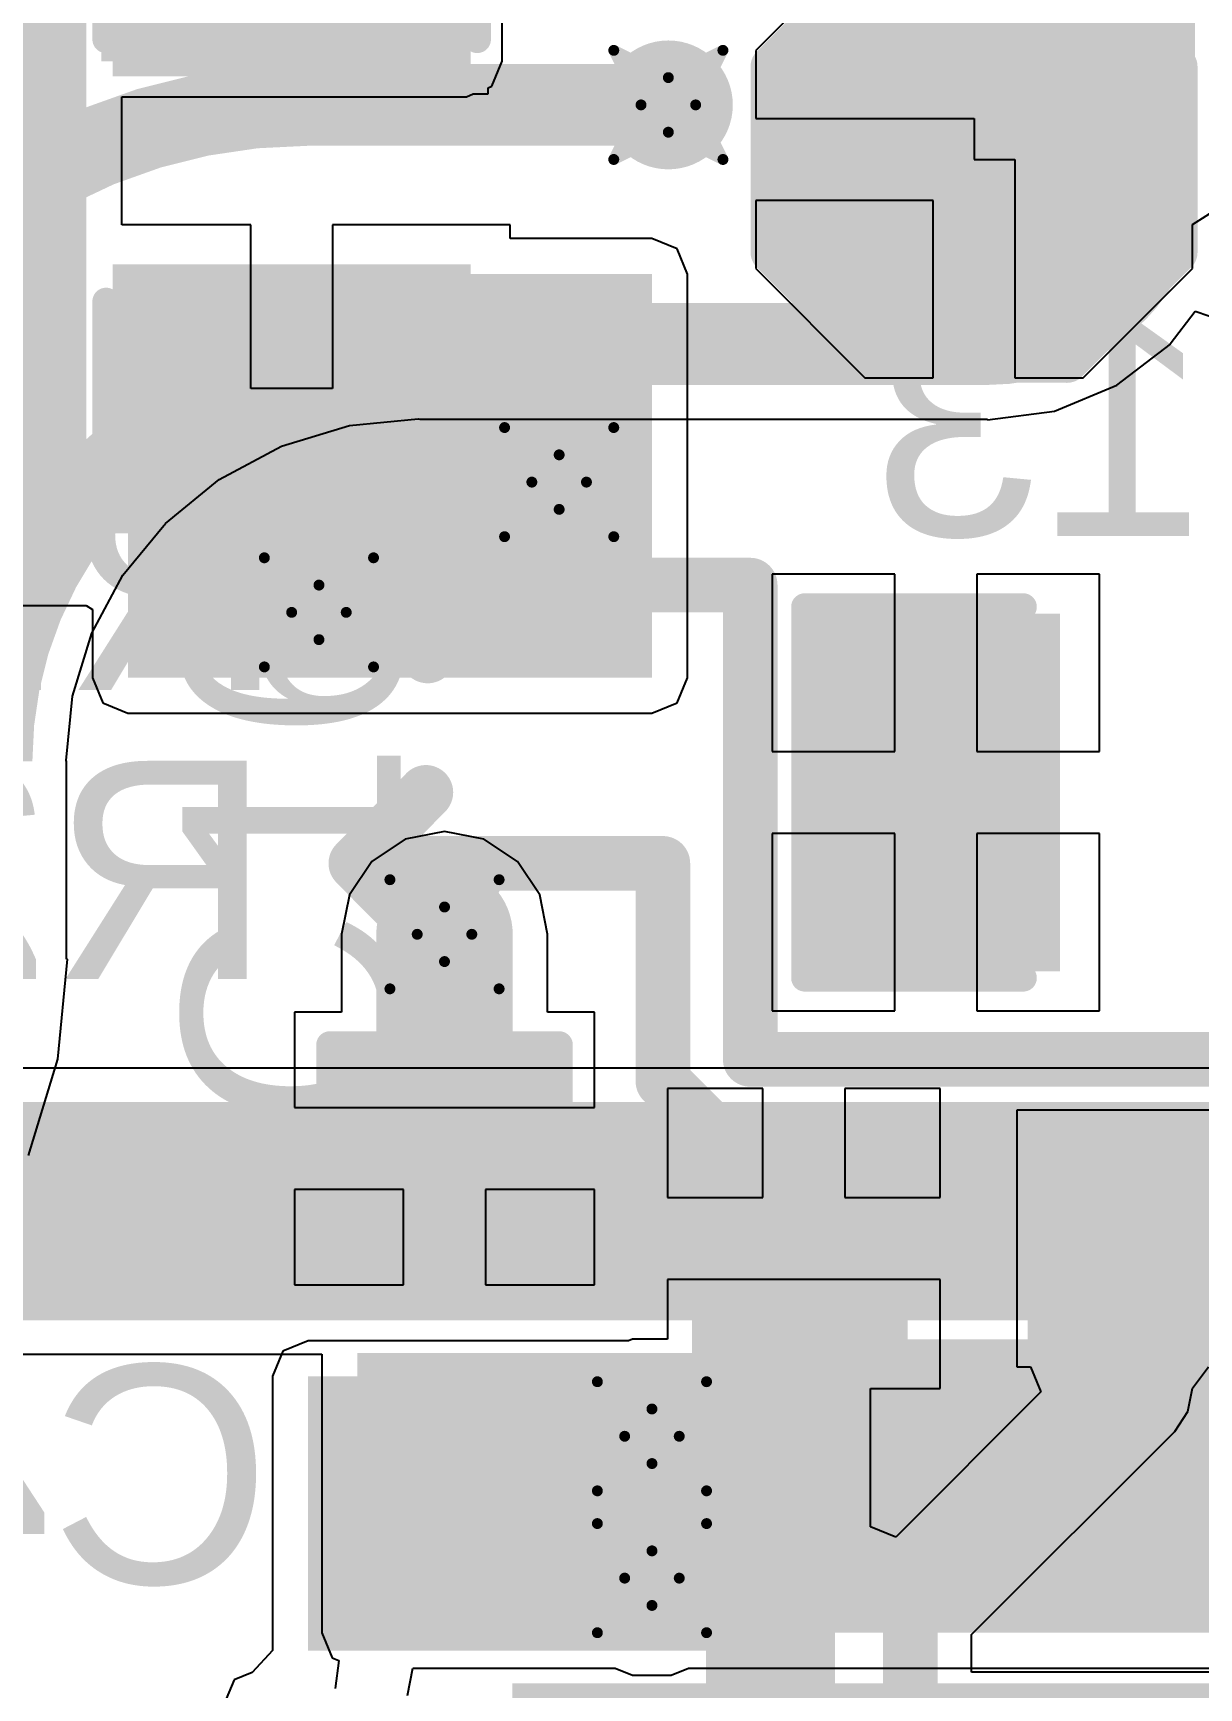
# Model space of a CAD drawing. Header units: inches. Extents: x -0.9 to 13.3, y -2.2 to 2.7.
# Drawn here: x 0.8589 to 1.0725, y -1.8302 to -1.5269 of the extents above; entities that cross this region are included whole.
import ezdxf

# ---------------------------------------------------------------- set-up
doc = ezdxf.new("R2010")
doc.units = ezdxf.units.IN
doc.header["$MEASUREMENT"] = 0
for name, color, linetype in [('Board Outline', 216, 'Continuous'), ('Bottom Layer', 5, 'Continuous'), ('Bottom Overlay', 54, 'Continuous'), ('Bottom Paste', 16, 'Continuous'), ('Bottom Solder', 6, 'Continuous'), ('Dimension', 6, 'Continuous'), ('Drill Drawing', 1, 'Continuous'), ('Multi-Layer', 9, 'Continuous'), ('Pad Holes', 156, 'Continuous'), ('Top Layer', 1, 'Continuous'), ('Top Overlay', 2, 'Continuous'), ('Top Paste', 8, 'Continuous'), ('Top Solder', 216, 'Continuous'), ('Via Holes', 16, 'Continuous')]:
    doc.layers.add(name, color=color, linetype=linetype)
doc.styles.add('Arial', font='', dxfattribs={"height": 0.2})
doc.styles.get('Arial').set_extended_font_data('Arial')

# ---------------------------------------------------------------- blocks, each defined once
blk = doc.blocks.new('C___0805_21')
at = {"layer": 'Top Layer'}
for points in [[(-0.06, 0.03), (-0.02, 0.03), (-0.02, -0.03), (-0.06, -0.03)], [(0.02, 0.03), (0.06, 0.03), (0.06, -0.03), (0.02, -0.03)]]:
    blk.add_hatch(color=1, dxfattribs=at).paths.add_polyline_path(points)
at = {"layer": 'Top Paste'}
for points in [[(-0.06, 0.03), (-0.02, 0.03), (-0.02, -0.03), (-0.06, -0.03)], [(0.02, 0.03), (0.06, 0.03), (0.06, -0.03), (0.02, -0.03)]]:
    blk.add_hatch(color=8, dxfattribs=at).paths.add_polyline_path(points)
at = {"layer": 'Top Solder'}
for points in [[(-0.06276, 0.03276), (-0.01724, 0.03276), (-0.01724, -0.03276), (-0.06276, -0.03276)], [(0.01724, 0.03276), (0.06276, 0.03276), (0.06276, -0.03276), (0.01724, -0.03276)]]:
    blk.add_hatch(color=216, dxfattribs=at).paths.add_polyline_path(points)
at = {"layer": 'Top Overlay', "const_width": 0.005}
for points in [[(-0.064, 0.034), (-0.024, 0.034)], [(-0.064, 0.034), (-0.064, -0.034)], [(0.024, 0.034), (0.064, 0.034)], [(0.064, 0.034), (0.064, -0.034)], [(-0.064, -0.034), (-0.024, -0.034)], [(0.024, -0.034), (0.064, -0.034)]]:
    blk.add_lwpolyline(points, dxfattribs=at)
at = {"layer": 'Top Overlay', "const_width": 0.0025}
for points in [[(-0.06525, 0.034, 1), (-0.06275, 0.034, 1)], [(-0.06525, 0.034, 1), (-0.06275, 0.034, 1)], [(-0.02525, 0.034, 1), (-0.02275, 0.034, 1)], [(0.02275, 0.034, 1), (0.02525, 0.034, 1)], [(0.06275, 0.034, 1), (0.06525, 0.034, 1)], [(0.06275, 0.034, 1), (0.06525, 0.034, 1)], [(-0.06525, -0.034, 1), (-0.06275, -0.034, 1)], [(-0.06525, -0.034, 1), (-0.06275, -0.034, 1)], [(-0.02525, -0.034, 1), (-0.02275, -0.034, 1)], [(0.02275, -0.034, 1), (0.02525, -0.034, 1)], [(0.06275, -0.034, 1), (0.06525, -0.034, 1)], [(0.06275, -0.034, 1), (0.06525, -0.034, 1)]]:
    blk.add_lwpolyline(points, format="xyb", close=True, dxfattribs=at)
blk = doc.blocks.new('C___0805_B_27')
at = {"layer": 'Bottom Layer'}
for points in [[(-0.06, 0.03), (-0.02, 0.03), (-0.02, -0.03), (-0.06, -0.03)], [(0.02, 0.03), (0.06, 0.03), (0.06, -0.03), (0.02, -0.03)]]:
    blk.add_hatch(color=5, dxfattribs=at).paths.add_polyline_path(points)
at = {"layer": 'Bottom Paste'}
for points in [[(-0.06, 0.03), (-0.02, 0.03), (-0.02, -0.03), (-0.06, -0.03)], [(0.02, 0.03), (0.06, 0.03), (0.06, -0.03), (0.02, -0.03)]]:
    blk.add_hatch(color=16, dxfattribs=at).paths.add_polyline_path(points)
at = {"layer": 'Bottom Solder'}
for points in [[(-0.06276, 0.03276), (-0.01724, 0.03276), (-0.01724, -0.03276), (-0.06276, -0.03276)], [(0.01724, 0.03276), (0.06276, 0.03276), (0.06276, -0.03276), (0.01724, -0.03276)]]:
    blk.add_hatch(color=6, dxfattribs=at).paths.add_polyline_path(points)
at = {"layer": 'Bottom Overlay', "const_width": 0.005}
for points in [[(-0.064, 0.034), (-0.024, 0.034)], [(-0.064, -0.034), (-0.064, 0.034)], [(0.024, 0.034), (0.064, 0.034)], [(0.064, -0.034), (0.064, 0.034)], [(-0.064, -0.034), (-0.024, -0.034)], [(0.024, -0.034), (0.064, -0.034)]]:
    blk.add_lwpolyline(points, dxfattribs=at)
at = {"layer": 'Bottom Overlay', "const_width": 0.0025}
for points in [[(-0.06525, 0.034, 1), (-0.06275, 0.034, 1)], [(-0.06525, 0.034, 1), (-0.06275, 0.034, 1)], [(-0.02525, 0.034, 1), (-0.02275, 0.034, 1)], [(0.02275, 0.034, 1), (0.02525, 0.034, 1)], [(0.06275, 0.034, 1), (0.06525, 0.034, 1)], [(0.06275, 0.034, 1), (0.06525, 0.034, 1)], [(-0.06525, -0.034, 1), (-0.06275, -0.034, 1)], [(-0.06525, -0.034, 1), (-0.06275, -0.034, 1)], [(-0.02525, -0.034, 1), (-0.02275, -0.034, 1)], [(0.02275, -0.034, 1), (0.02525, -0.034, 1)], [(0.06275, -0.034, 1), (0.06525, -0.034, 1)], [(0.06275, -0.034, 1), (0.06525, -0.034, 1)]]:
    blk.add_lwpolyline(points, format="xyb", close=True, dxfattribs=at)
blk = doc.blocks.new('R___0603_B_62')
at = {"layer": 'Bottom Layer'}
for points in [[(-0.045, -0.0175), (-0.045, 0.0175), (-0.015, 0.0175), (-0.015, -0.0175)], [(0.015, -0.0175), (0.015, 0.0175), (0.045, 0.0175), (0.045, -0.0175)]]:
    blk.add_hatch(color=5, dxfattribs=at).paths.add_polyline_path(points)
at = {"layer": 'Bottom Paste'}
for points in [[(-0.045, -0.0175), (-0.045, 0.0175), (-0.015, 0.0175), (-0.015, -0.0175)], [(0.015, -0.0175), (0.015, 0.0175), (0.045, 0.0175), (0.045, -0.0175)]]:
    blk.add_hatch(color=16, dxfattribs=at).paths.add_polyline_path(points)
at = {"layer": 'Bottom Solder'}
for points in [[(-0.049, -0.0215), (-0.049, 0.0215), (-0.011, 0.0215), (-0.011, -0.0215)], [(0.011, -0.0215), (0.011, 0.0215), (0.049, 0.0215), (0.049, -0.0215)]]:
    blk.add_hatch(color=6, dxfattribs=at).paths.add_polyline_path(points)
at = {"layer": 'Bottom Overlay', "const_width": 0.005}
for points in [[(-0.048, 0.021), (0.048, 0.021)], [(-0.048, -0.021), (-0.048, 0.021)], [(0.048, -0.021), (0.048, 0.021)], [(-0.048, -0.021), (0.048, -0.021)]]:
    blk.add_lwpolyline(points, dxfattribs=at)
at = {"layer": 'Bottom Overlay', "const_width": 0.0025}
for points in [[(-0.04925, 0.021, 1), (-0.04675, 0.021, 1)], [(-0.04925, 0.021, 1), (-0.04675, 0.021, 1)], [(0.04675, 0.021, 1), (0.04925, 0.021, 1)], [(0.04675, 0.021, 1), (0.04925, 0.021, 1)], [(-0.04925, -0.021, 1), (-0.04675, -0.021, 1)], [(-0.04925, -0.021, 1), (-0.04675, -0.021, 1)], [(0.04675, -0.021, 1), (0.04925, -0.021, 1)], [(0.04675, -0.021, 1), (0.04925, -0.021, 1)]]:
    blk.add_lwpolyline(points, format="xyb", close=True, dxfattribs=at)
blk = doc.blocks.new('T__________98')
at = {"layer": 'Top Layer'}
blk.add_hatch(color=1, dxfattribs=at).paths.add_polyline_path([(0.015, 0.03), (-0.015, 0.03), (-0.03, 0.015), (-0.03, -0.015), (-0.015, -0.03), (0.015, -0.03), (0.03, -0.015), (0.03, 0.015)])
at = {"layer": 'Top Paste'}
blk.add_hatch(color=8, dxfattribs=at).paths.add_polyline_path([(0.015, 0.03), (-0.015, 0.03), (-0.03, 0.015), (-0.03, -0.015), (-0.015, -0.03), (0.015, -0.03), (0.03, -0.015), (0.03, 0.015)])
at = {"layer": 'Top Solder'}
blk.add_hatch(color=216, dxfattribs=at).paths.add_polyline_path([(0.017, 0.034), (-0.017, 0.034), (-0.034, 0.017), (-0.034, -0.017), (-0.017, -0.034), (0.017, -0.034), (0.034, -0.017), (0.034, 0.017)])
at = {"layer": 'Top Overlay', "const_width": 0.00787}
for points in [[(-0.037, 0.017), (-0.017, 0.037)], [(0.017, 0.037), (-0.017, 0.037)], [(0.017, 0.037), (-0.017, 0.037)], [(0.037, 0.017), (0.017, 0.037)], [(-0.037, -0.017), (-0.037, 0.017)], [(0.037, -0.017), (0.037, 0.017)], [(-0.017, -0.037), (-0.037, -0.017)], [(0.017, -0.037), (0.037, -0.017)], [(0.017, -0.037), (-0.017, -0.037)], [(0.017, -0.037), (-0.017, -0.037)]]:
    blk.add_lwpolyline(points, dxfattribs=at)
at = {"layer": 'Top Overlay', "const_width": 0.00394}
for points in [[(-0.01897, 0.037, 1), (-0.01503, 0.037, 1)], [(-0.01897, 0.037, 1), (-0.01503, 0.037, 1)], [(-0.01897, 0.037, 1), (-0.01503, 0.037, 1)], [(0.01503, 0.037, 1), (0.01897, 0.037, 1)], [(0.01503, 0.037, 1), (0.01897, 0.037, 1)], [(0.01503, 0.037, 1), (0.01897, 0.037, 1)], [(-0.03897, 0.017, 1), (-0.03503, 0.017, 1)], [(-0.03897, 0.017, 1), (-0.03503, 0.017, 1)], [(0.03503, 0.017, 1), (0.03897, 0.017, 1)], [(0.03503, 0.017, 1), (0.03897, 0.017, 1)], [(-0.03897, -0.017, 1), (-0.03503, -0.017, 1)], [(-0.03897, -0.017, 1), (-0.03503, -0.017, 1)], [(0.03503, -0.017, 1), (0.03897, -0.017, 1)], [(0.03503, -0.017, 1), (0.03897, -0.017, 1)], [(-0.01897, -0.037, 1), (-0.01503, -0.037, 1)], [(-0.01897, -0.037, 1), (-0.01503, -0.037, 1)], [(-0.01897, -0.037, 1), (-0.01503, -0.037, 1)], [(0.01503, -0.037, 1), (0.01897, -0.037, 1)], [(0.01503, -0.037, 1), (0.01897, -0.037, 1)], [(0.01503, -0.037, 1), (0.01897, -0.037, 1)]]:
    blk.add_lwpolyline(points, format="xyb", close=True, dxfattribs=at)
blk = doc.blocks.new('TYPE_C_31_M_12__B_102')
at = {"layer": 'Bottom Layer'}
h = blk.add_hatch(color=5, dxfattribs=at)
edge = h.paths.add_edge_path()
edge.add_arc((-0.04429, 0.17126), 0.01772, 180, 360)
edge.add_line((-0.02657, 0.17126), (-0.02657, 0.20276))
edge.add_arc((-0.04429, 0.20276), 0.01772, 0, 180)
edge.add_line((-0.06201, 0.20276), (-0.06201, 0.17126))
h = blk.add_hatch(color=5, dxfattribs=at)
edge = h.paths.add_edge_path()
edge.add_arc((0.29626, 0.17126), 0.01772, 180, 360)
edge.add_line((0.31398, 0.17126), (0.31398, 0.20276))
edge.add_arc((0.29626, 0.20276), 0.01772, 0, 180)
edge.add_line((0.27854, 0.20276), (0.27854, 0.17126))
h = blk.add_hatch(color=5, dxfattribs=at)
edge = h.paths.add_edge_path()
edge.add_arc((-0.04429, 0.04409), 0.01772, 0, 180)
edge.add_line((-0.06201, 0.04409), (-0.06201, 0.00079))
edge.add_arc((-0.04429, 0.00079), 0.01772, 180, 360)
edge.add_line((-0.02657, 0.00079), (-0.02657, 0.04409))
h = blk.add_hatch(color=5, dxfattribs=at)
edge = h.paths.add_edge_path()
edge.add_arc((0.29626, 0.00079), 0.01772, 180, 360)
edge.add_line((0.31398, 0.00079), (0.31398, 0.04409))
edge.add_arc((0.29626, 0.04409), 0.01772, 0, 180)
edge.add_line((0.27854, 0.04409), (0.27854, 0.00079))
for points in [[(-0.01181, 0.02362), (0.01181, 0.02362), (0.01181, -0.02362), (-0.01181, -0.02362)], [(0.01968, 0.02362), (0.04331, 0.02362), (0.04331, -0.02362), (0.01968, -0.02362)], [(0.05118, 0.02362), (0.06299, 0.02362), (0.06299, -0.02362), (0.05118, -0.02362)], [(0.07087, 0.02362), (0.08268, 0.02362), (0.08268, -0.02362), (0.07087, -0.02362)], [(0.09055, 0.02362), (0.10236, 0.02362), (0.10236, -0.02362), (0.09055, -0.02362)], [(0.11024, 0.02362), (0.12205, 0.02362), (0.12205, -0.02362), (0.11024, -0.02362)], [(0.14173, -0.02362), (0.12992, -0.02362), (0.12992, 0.02362), (0.14173, 0.02362)], [(0.16142, -0.02362), (0.14961, -0.02362), (0.14961, 0.02362), (0.16142, 0.02362)], [(0.1811, -0.02362), (0.16929, -0.02362), (0.16929, 0.02362), (0.1811, 0.02362)], [(0.20079, -0.02362), (0.18898, -0.02362), (0.18898, 0.02362), (0.20079, 0.02362)], [(0.23228, -0.02362), (0.20866, -0.02362), (0.20866, 0.02362), (0.23228, 0.02362)], [(0.24016, 0.02362), (0.26378, 0.02362), (0.26378, -0.02362), (0.24016, -0.02362)]]:
    blk.add_hatch(color=5, dxfattribs=at).paths.add_polyline_path(points)
at = {"layer": 'Bottom Paste'}
for points in [[(-0.01181, 0.02362), (0.01181, 0.02362), (0.01181, -0.02362), (-0.01181, -0.02362)], [(0.01968, 0.02362), (0.04331, 0.02362), (0.04331, -0.02362), (0.01968, -0.02362)], [(0.05118, 0.02362), (0.06299, 0.02362), (0.06299, -0.02362), (0.05118, -0.02362)], [(0.07087, 0.02362), (0.08268, 0.02362), (0.08268, -0.02362), (0.07087, -0.02362)], [(0.09055, 0.02362), (0.10236, 0.02362), (0.10236, -0.02362), (0.09055, -0.02362)], [(0.11024, 0.02362), (0.12205, 0.02362), (0.12205, -0.02362), (0.11024, -0.02362)], [(0.14173, -0.02362), (0.12992, -0.02362), (0.12992, 0.02362), (0.14173, 0.02362)], [(0.16142, -0.02362), (0.14961, -0.02362), (0.14961, 0.02362), (0.16142, 0.02362)], [(0.1811, -0.02362), (0.16929, -0.02362), (0.16929, 0.02362), (0.1811, 0.02362)], [(0.20079, -0.02362), (0.18898, -0.02362), (0.18898, 0.02362), (0.20079, 0.02362)], [(0.23228, -0.02362), (0.20866, -0.02362), (0.20866, 0.02362), (0.23228, 0.02362)], [(0.24016, 0.02362), (0.26378, 0.02362), (0.26378, -0.02362), (0.24016, -0.02362)]]:
    blk.add_hatch(color=16, dxfattribs=at).paths.add_polyline_path(points)
at = {"layer": 'Bottom Solder'}
h = blk.add_hatch(color=6, dxfattribs=at)
edge = h.paths.add_edge_path()
edge.add_arc((-0.04429, 0.17126), 0.02172, 180, 360)
edge.add_line((-0.02257, 0.17126), (-0.02257, 0.20276))
edge.add_arc((-0.04429, 0.20276), 0.02172, 0, 180)
edge.add_line((-0.06601, 0.20276), (-0.06601, 0.17126))
h = blk.add_hatch(color=6, dxfattribs=at)
edge = h.paths.add_edge_path()
edge.add_arc((0.29626, 0.17126), 0.02172, 180, 360)
edge.add_line((0.31798, 0.17126), (0.31798, 0.20276))
edge.add_arc((0.29626, 0.20276), 0.02172, 0, 180)
edge.add_line((0.27454, 0.20276), (0.27454, 0.17126))
h = blk.add_hatch(color=6, dxfattribs=at)
edge = h.paths.add_edge_path()
edge.add_arc((-0.04429, 0.04409), 0.02172, 0, 180)
edge.add_line((-0.06601, 0.04409), (-0.06601, 0.00079))
edge.add_arc((-0.04429, 0.00079), 0.02172, 180, 360)
edge.add_line((-0.02257, 0.00079), (-0.02257, 0.04409))
h = blk.add_hatch(color=6, dxfattribs=at)
edge = h.paths.add_edge_path()
edge.add_arc((0.29626, 0.00079), 0.02172, 180, 360)
edge.add_line((0.31798, 0.00079), (0.31798, 0.04409))
edge.add_arc((0.29626, 0.04409), 0.02172, 0, 180)
edge.add_line((0.27454, 0.04409), (0.27454, 0.00079))
h = blk.add_hatch(color=6, dxfattribs=at)
edge = h.paths.add_edge_path()
edge.add_arc((0.0122, 0.04213), 0.004, 0, 360)
h = blk.add_hatch(color=6, dxfattribs=at)
edge = h.paths.add_edge_path()
edge.add_arc((0.23976, 0.04213), 0.004, 0, 360)
for points in [[(-0.01581, 0.02762), (0.01581, 0.02762), (0.01581, -0.02762), (-0.01581, -0.02762)], [(0.01568, 0.02762), (0.04731, 0.02762), (0.04731, -0.02762), (0.01568, -0.02762)], [(0.04718, 0.02762), (0.06699, 0.02762), (0.06699, -0.02762), (0.04718, -0.02762)], [(0.06687, 0.02762), (0.08668, 0.02762), (0.08668, -0.02762), (0.06687, -0.02762)], [(0.08655, 0.02762), (0.10636, 0.02762), (0.10636, -0.02762), (0.08655, -0.02762)], [(0.10624, 0.02762), (0.12605, 0.02762), (0.12605, -0.02762), (0.10624, -0.02762)], [(0.14573, -0.02762), (0.12592, -0.02762), (0.12592, 0.02762), (0.14573, 0.02762)], [(0.16542, -0.02762), (0.14561, -0.02762), (0.14561, 0.02762), (0.16542, 0.02762)], [(0.1851, -0.02762), (0.16529, -0.02762), (0.16529, 0.02762), (0.1851, 0.02762)], [(0.20479, -0.02762), (0.18498, -0.02762), (0.18498, 0.02762), (0.20479, 0.02762)], [(0.23628, -0.02762), (0.20466, -0.02762), (0.20466, 0.02762), (0.23628, 0.02762)], [(0.23616, 0.02762), (0.26778, 0.02762), (0.26778, -0.02762), (0.23616, -0.02762)]]:
    blk.add_hatch(color=6, dxfattribs=at).paths.add_polyline_path(points)
at = {"layer": 'Multi-Layer'}
h = blk.add_hatch(color=9, dxfattribs=at)
edge = h.paths.add_edge_path()
edge.add_arc((-0.04429, 0.17126), 0.01772, 180, 360)
edge.add_line((-0.02657, 0.17126), (-0.02657, 0.20276))
edge.add_arc((-0.04429, 0.20276), 0.01772, 0, 180)
edge.add_line((-0.06201, 0.20276), (-0.06201, 0.17126))
h = blk.add_hatch(color=9, dxfattribs=at)
edge = h.paths.add_edge_path()
edge.add_arc((0.29626, 0.17126), 0.01772, 180, 360)
edge.add_line((0.31398, 0.17126), (0.31398, 0.20276))
edge.add_arc((0.29626, 0.20276), 0.01772, 0, 180)
edge.add_line((0.27854, 0.20276), (0.27854, 0.17126))
h = blk.add_hatch(color=9, dxfattribs=at)
edge = h.paths.add_edge_path()
edge.add_arc((-0.04429, 0.04409), 0.01772, 0, 180)
edge.add_line((-0.06201, 0.04409), (-0.06201, 0.00079))
edge.add_arc((-0.04429, 0.00079), 0.01772, 180, 360)
edge.add_line((-0.02657, 0.00079), (-0.02657, 0.04409))
h = blk.add_hatch(color=9, dxfattribs=at)
edge = h.paths.add_edge_path()
edge.add_arc((0.29626, 0.00079), 0.01772, 180, 360)
edge.add_line((0.31398, 0.00079), (0.31398, 0.04409))
edge.add_arc((0.29626, 0.04409), 0.01772, 0, 180)
edge.add_line((0.27854, 0.04409), (0.27854, 0.00079))
at = {"layer": 'Pad Holes'}
h = blk.add_hatch(color=7, dxfattribs=at)
edge = h.paths.add_edge_path()
edge.add_arc((-0.04429, 0.20276), 0.01181, 0, 180)
edge.add_line((-0.0561, 0.20276), (-0.0561, 0.17126))
edge.add_arc((-0.04429, 0.17126), 0.01181, 180, 360)
edge.add_line((-0.03248, 0.17126), (-0.03248, 0.20276))
h = blk.add_hatch(color=7, dxfattribs=at)
edge = h.paths.add_edge_path()
edge.add_arc((0.29626, 0.20276), 0.01181, 0, 180)
edge.add_line((0.28445, 0.20276), (0.28445, 0.17126))
edge.add_arc((0.29626, 0.17126), 0.01181, 180, 360)
edge.add_line((0.30807, 0.17126), (0.30807, 0.20276))
h = blk.add_hatch(color=7, dxfattribs=at)
edge = h.paths.add_edge_path()
edge.add_arc((-0.04429, 0.04409), 0.01181, 0, 180)
edge.add_line((-0.0561, 0.04409), (-0.0561, 0.00079))
edge.add_arc((-0.04429, 0.00079), 0.01181, 180, 360)
edge.add_line((-0.03248, 0.00079), (-0.03248, 0.04409))
h = blk.add_hatch(color=7, dxfattribs=at)
edge = h.paths.add_edge_path()
edge.add_arc((0.29626, 0.04409), 0.01181, 0, 180)
edge.add_line((0.28445, 0.04409), (0.28445, 0.00079))
edge.add_arc((0.29626, 0.00079), 0.01181, 180, 360)
edge.add_line((0.30807, 0.00079), (0.30807, 0.04409))
h = blk.add_hatch(color=7, dxfattribs=at)
edge = h.paths.add_edge_path()
edge.add_arc((0.0122, 0.04213), 0.0122, 0, 360)
h = blk.add_hatch(color=7, dxfattribs=at)
edge = h.paths.add_edge_path()
edge.add_arc((0.23976, 0.04213), 0.0122, 0, 360)
at = {"layer": 'Top Layer'}
h = blk.add_hatch(color=1, dxfattribs=at)
edge = h.paths.add_edge_path()
edge.add_arc((-0.04429, 0.17126), 0.01772, 180, 360)
edge.add_line((-0.02657, 0.17126), (-0.02657, 0.20276))
edge.add_arc((-0.04429, 0.20276), 0.01772, 0, 180)
edge.add_line((-0.06201, 0.20276), (-0.06201, 0.17126))
h = blk.add_hatch(color=1, dxfattribs=at)
edge = h.paths.add_edge_path()
edge.add_arc((0.29626, 0.17126), 0.01772, 180, 360)
edge.add_line((0.31398, 0.17126), (0.31398, 0.20276))
edge.add_arc((0.29626, 0.20276), 0.01772, 0, 180)
edge.add_line((0.27854, 0.20276), (0.27854, 0.17126))
h = blk.add_hatch(color=1, dxfattribs=at)
edge = h.paths.add_edge_path()
edge.add_arc((-0.04429, 0.04409), 0.01772, 0, 180)
edge.add_line((-0.06201, 0.04409), (-0.06201, 0.00079))
edge.add_arc((-0.04429, 0.00079), 0.01772, 180, 360)
edge.add_line((-0.02657, 0.00079), (-0.02657, 0.04409))
h = blk.add_hatch(color=1, dxfattribs=at)
edge = h.paths.add_edge_path()
edge.add_arc((0.29626, 0.00079), 0.01772, 180, 360)
edge.add_line((0.31398, 0.00079), (0.31398, 0.04409))
edge.add_arc((0.29626, 0.04409), 0.01772, 0, 180)
edge.add_line((0.27854, 0.04409), (0.27854, 0.00079))
at = {"layer": 'Top Solder'}
h = blk.add_hatch(color=216, dxfattribs=at)
edge = h.paths.add_edge_path()
edge.add_arc((-0.04429, 0.17126), 0.02172, 180, 360)
edge.add_line((-0.02257, 0.17126), (-0.02257, 0.20276))
edge.add_arc((-0.04429, 0.20276), 0.02172, 0, 180)
edge.add_line((-0.06601, 0.20276), (-0.06601, 0.17126))
h = blk.add_hatch(color=216, dxfattribs=at)
edge = h.paths.add_edge_path()
edge.add_arc((0.29626, 0.17126), 0.02172, 180, 360)
edge.add_line((0.31798, 0.17126), (0.31798, 0.20276))
edge.add_arc((0.29626, 0.20276), 0.02172, 0, 180)
edge.add_line((0.27454, 0.20276), (0.27454, 0.17126))
h = blk.add_hatch(color=216, dxfattribs=at)
edge = h.paths.add_edge_path()
edge.add_arc((-0.04429, 0.04409), 0.02172, 0, 180)
edge.add_line((-0.06601, 0.04409), (-0.06601, 0.00079))
edge.add_arc((-0.04429, 0.00079), 0.02172, 180, 360)
edge.add_line((-0.02257, 0.00079), (-0.02257, 0.04409))
h = blk.add_hatch(color=216, dxfattribs=at)
edge = h.paths.add_edge_path()
edge.add_arc((0.29626, 0.00079), 0.02172, 180, 360)
edge.add_line((0.31798, 0.00079), (0.31798, 0.04409))
edge.add_arc((0.29626, 0.04409), 0.02172, 0, 180)
edge.add_line((0.27454, 0.04409), (0.27454, 0.00079))
h = blk.add_hatch(color=216, dxfattribs=at)
edge = h.paths.add_edge_path()
edge.add_arc((0.0122, 0.04213), 0.004, 0, 360)
h = blk.add_hatch(color=216, dxfattribs=at)
edge = h.paths.add_edge_path()
edge.add_arc((0.23976, 0.04213), 0.004, 0, 360)
at = {"layer": 'Bottom Overlay'}
for points, const_width in [([(0.30297, 0.23402), (-0.051, 0.23402)], 0.005), ([(0.121, 0.219), (0.109, 0.207)], 0.01), ([(0.133, 0.207), (0.121, 0.219)], 0.01), ([(0.133, 0.207), (0.109, 0.207)], 0.01), ([(0.121, 0.197), (0.121, 0.207)], 0.01), ([(-0.049, 0.14), (-0.049, 0.076)], 0.005), ([(0.30097, 0.076), (0.30097, 0.14)], 0.005)]:
    blk.add_lwpolyline(points, dxfattribs=dict(at, const_width=const_width))
for points, const_width in [([(-0.05225, 0.23402, 1), (-0.04975, 0.23402, 1)], 0.0025), ([(0.30172, 0.23402, 1), (0.30422, 0.23402, 1)], 0.0025), ([(0.1185, 0.219, 1), (0.1235, 0.219, 1)], 0.005), ([(0.1185, 0.219, 1), (0.1235, 0.219, 1)], 0.005), ([(0.1065, 0.207, 1), (0.1115, 0.207, 1)], 0.005), ([(0.1065, 0.207, 1), (0.1115, 0.207, 1)], 0.005), ([(0.1185, 0.207, 1), (0.1235, 0.207, 1)], 0.005), ([(0.1305, 0.207, 1), (0.1355, 0.207, 1)], 0.005), ([(0.1305, 0.207, 1), (0.1355, 0.207, 1)], 0.005), ([(0.1185, 0.197, 1), (0.1235, 0.197, 1)], 0.005), ([(-0.05025, 0.14, 1), (-0.04775, 0.14, 1)], 0.0025), ([(0.29972, 0.14, 1), (0.30222, 0.14, 1)], 0.0025), ([(-0.05025, 0.076, 1), (-0.04775, 0.076, 1)], 0.0025), ([(0.29972, 0.076, 1), (0.30222, 0.076, 1)], 0.0025)]:
    blk.add_lwpolyline(points, format="xyb", close=True, dxfattribs=dict(at, const_width=const_width))
at = {"layer": 'Bottom Overlay', "style": 'Arial', "text_generation_flag": 2}
blk.add_text('Board Edge', height=0.028, rotation=180, dxfattribs=at).set_placement((-0.009, 0.18267))
blk = doc.blocks.new('C___0603_B_124')
at = {"layer": 'Bottom Layer'}
for points in [[(-0.045, -0.0175), (-0.045, 0.0175), (-0.015, 0.0175), (-0.015, -0.0175)], [(0.015, -0.0175), (0.015, 0.0175), (0.045, 0.0175), (0.045, -0.0175)]]:
    blk.add_hatch(color=5, dxfattribs=at).paths.add_polyline_path(points)
at = {"layer": 'Bottom Paste'}
for points in [[(-0.045, -0.0175), (-0.045, 0.0175), (-0.015, 0.0175), (-0.015, -0.0175)], [(0.015, -0.0175), (0.015, 0.0175), (0.045, 0.0175), (0.045, -0.0175)]]:
    blk.add_hatch(color=16, dxfattribs=at).paths.add_polyline_path(points)
at = {"layer": 'Bottom Solder'}
for points in [[(-0.04736, -0.01986), (-0.04736, 0.01986), (-0.01264, 0.01986), (-0.01264, -0.01986)], [(0.01264, -0.01986), (0.01264, 0.01986), (0.04736, 0.01986), (0.04736, -0.01986)]]:
    blk.add_hatch(color=6, dxfattribs=at).paths.add_polyline_path(points)
at = {"layer": 'Bottom Overlay', "const_width": 0.005}
for points in [[(-0.018, 0.021), (-0.049, 0.021)], [(-0.049, 0.021), (-0.049, -0.021)], [(0.049, 0.021), (0.018, 0.021)], [(0.049, 0.021), (0.049, -0.021)], [(-0.018, -0.021), (-0.049, -0.021)], [(0.049, -0.021), (0.018, -0.021)]]:
    blk.add_lwpolyline(points, dxfattribs=at)
at = {"layer": 'Bottom Overlay', "const_width": 0.0025}
for points in [[(-0.05025, 0.021, 1), (-0.04775, 0.021, 1)], [(-0.05025, 0.021, 1), (-0.04775, 0.021, 1)], [(-0.01925, 0.021, 1), (-0.01675, 0.021, 1)], [(0.01675, 0.021, 1), (0.01925, 0.021, 1)], [(0.04775, 0.021, 1), (0.05025, 0.021, 1)], [(0.04775, 0.021, 1), (0.05025, 0.021, 1)], [(-0.05025, -0.021, 1), (-0.04775, -0.021, 1)], [(-0.05025, -0.021, 1), (-0.04775, -0.021, 1)], [(-0.01925, -0.021, 1), (-0.01675, -0.021, 1)], [(0.01675, -0.021, 1), (0.01925, -0.021, 1)], [(0.04775, -0.021, 1), (0.05025, -0.021, 1)], [(0.04775, -0.021, 1), (0.05025, -0.021, 1)]]:
    blk.add_lwpolyline(points, format="xyb", close=True, dxfattribs=at)

msp = doc.modelspace()

# ---------------------------------------------------------------- hatches: boundary and pattern name
at = {"layer": 'Bottom Layer'}
h = msp.add_hatch(color=5, dxfattribs=at)
edge = h.paths.add_edge_path()
edge.add_arc((0.97528, -1.54005), 0.01181, 0, 360)
h = msp.add_hatch(color=5, dxfattribs=at)
edge = h.paths.add_edge_path()
edge.add_arc((0.95528, -1.60918), 0.01181, 0, 360)
h = msp.add_hatch(color=5, dxfattribs=at)
edge = h.paths.add_edge_path()
edge.add_arc((0.91128, -1.63305), 0.01181, 0, 360)
h = msp.add_hatch(color=5, dxfattribs=at)
edge = h.paths.add_edge_path()
edge.add_arc((0.93428, -1.69205), 0.01181, 0, 360)
for points in [[(0.90928, -1.82334), (1.00582, -1.82334), (1.00582, -1.77305), (0.90928, -1.77305)], [(0.9822, -1.88054), (1.00582, -1.88054), (1.00582, -1.79805), (0.9822, -1.79805)]]:
    msp.add_hatch(color=5, dxfattribs=at).paths.add_polyline_path(points)
h = msp.add_hatch(color=5, dxfattribs=at)
edge = h.paths.add_edge_path()
edge.add_arc((0.97228, -1.78405), 0.01181, 0, 360)
h = msp.add_hatch(color=5, dxfattribs=at)
edge = h.paths.add_edge_path()
edge.add_arc((0.97228, -1.81005), 0.01181, 0, 360)
at = {"layer": 'Top Layer'}
for points in [[(0.8714, -1.53205), (0.93833, -1.53205), (0.93833, -1.24984), (0.8714, -1.24984)], [(0.85528, -1.62531), (0.86866, -1.62531), (0.86866, -1.50755), (0.85528, -1.50755)], [(0.87628, -1.64505), (0.97228, -1.64505), (0.97228, -1.57105), (0.87628, -1.57105)], [(0.80717, -1.62531), (0.86828, -1.62531), (0.86828, -1.59805), (0.80717, -1.59805)], [(0.91828, -1.82005), (1.21128, -1.82005), (1.21128, -1.7688), (0.91828, -1.7688)]]:
    msp.add_hatch(color=1, dxfattribs=at).paths.add_polyline_path(points)
h = msp.add_hatch(color=1, dxfattribs=at)
edge = h.paths.add_edge_path()
edge.add_arc((0.97528, -1.54005), 0.01181, 0, 360)
h = msp.add_hatch(color=1, dxfattribs=at)
edge = h.paths.add_edge_path()
edge.add_arc((0.95528, -1.60918), 0.01181, 0, 360)
h = msp.add_hatch(color=1, dxfattribs=at)
edge = h.paths.add_edge_path()
edge.add_arc((0.91128, -1.63305), 0.01181, 0, 360)
h = msp.add_hatch(color=1, dxfattribs=at)
edge = h.paths.add_edge_path()
edge.add_arc((0.93428, -1.69205), 0.01181, 0, 360)
h = msp.add_hatch(color=1, dxfattribs=at)
edge = h.paths.add_edge_path()
edge.add_arc((0.97228, -1.78405), 0.01181, 0, 360)
h = msp.add_hatch(color=1, dxfattribs=at)
edge = h.paths.add_edge_path()
edge.add_arc((0.97228, -1.81005), 0.01181, 0, 360)
at = {"layer": 'Via Holes'}
h = msp.add_hatch(color=7, dxfattribs=at)
edge = h.paths.add_edge_path()
edge.add_arc((0.97528, -1.54005), 0.00591, 0, 360)
h = msp.add_hatch(color=7, dxfattribs=at)
edge = h.paths.add_edge_path()
edge.add_arc((0.95528, -1.60918), 0.00591, 0, 360)
h = msp.add_hatch(color=7, dxfattribs=at)
edge = h.paths.add_edge_path()
edge.add_arc((0.91128, -1.63305), 0.00591, 0, 360)
h = msp.add_hatch(color=7, dxfattribs=at)
edge = h.paths.add_edge_path()
edge.add_arc((0.93428, -1.69205), 0.00591, 0, 360)
h = msp.add_hatch(color=7, dxfattribs=at)
edge = h.paths.add_edge_path()
edge.add_arc((0.97228, -1.78405), 0.00591, 0, 360)
h = msp.add_hatch(color=7, dxfattribs=at)
edge = h.paths.add_edge_path()
edge.add_arc((0.97228, -1.81005), 0.00591, 0, 360)

# ---------------------------------------------------------------- linework, layer by layer
at = {"layer": 'Board Outline', "const_width": 0.01}
msp.add_lwpolyline([(1.99867, 0.21567, -1.122171), (-0.01159, -1.51329)], format="xyb", dxfattribs=at)
at = {"layer": 'Bottom Layer'}
for p, q in [((1.06722, -1.58382), (1.07178, -1.57787)), ((1.07178, -1.57787), (1.07678, -1.57957)), ((1.05746, -1.59142), (1.06728, -1.58388)), ((1.06728, -1.58388), (1.06722, -1.58382)), ((1.04602, -1.59616), (1.05746, -1.59142)), ((0.91685, -1.59882), (0.92948, -1.59758)), ((0.92948, -1.59758), (0.92976, -1.59763)), ((0.92976, -1.59763), (1.03374, -1.59763)), ((1.03374, -1.59777), (1.04602, -1.59616)), ((1.03374, -1.59763), (1.03374, -1.59777)), ((0.90443, -1.60259), (0.91685, -1.59882)), ((0.89298, -1.6087), (0.90443, -1.60259)), ((0.88317, -1.61676), (0.89298, -1.6087)), ((0.87533, -1.62626), (0.88284, -1.61711)), ((0.88284, -1.61711), (0.88301, -1.617)), ((0.88301, -1.617), (0.88317, -1.61676)), ((0.86966, -1.63688), (0.87533, -1.62626)), ((1.01678, -1.62605), (0.99428, -1.62605)), ((0.99428, -1.62605), (0.99428, -1.65855)), ((1.01678, -1.65855), (1.01678, -1.62605)), ((1.05428, -1.62605), (1.03178, -1.62605)), ((1.03178, -1.62605), (1.03178, -1.65855)), ((1.05428, -1.65855), (1.05428, -1.62605)), ((0.86616, -1.6484), (0.86966, -1.63688)), ((0.865, -1.66017), (0.86616, -1.6484)), ((0.99428, -1.65855), (1.01678, -1.65855)), ((1.03178, -1.65855), (1.05428, -1.65855)), ((0.86504, -1.66038), (0.865, -1.66017)), ((0.86504, -1.69658), (0.86504, -1.66038)), ((0.93428, -1.67319), (0.92706, -1.67463)), ((0.9415, -1.67463), (0.93428, -1.67319)), ((1.01678, -1.67355), (0.99428, -1.67355)), ((0.99428, -1.67355), (0.99428, -1.70605)), ((1.01678, -1.70605), (1.01678, -1.67355)), ((1.05428, -1.67355), (1.03178, -1.67355)), ((1.03178, -1.67355), (1.03178, -1.70605)), ((1.05428, -1.70605), (1.05428, -1.67355)), ((0.92706, -1.67463), (0.92094, -1.67872)), ((0.94762, -1.67872), (0.9415, -1.67463)), ((0.92094, -1.67872), (0.91685, -1.68483)), ((0.95171, -1.68483), (0.94762, -1.67872)), ((0.91685, -1.68483), (0.91542, -1.69205)), ((0.95314, -1.69205), (0.95171, -1.68483)), ((0.91542, -1.69205), (0.91542, -1.70632)), ((0.95314, -1.70632), (0.95314, -1.69205)), ((0.86342, -1.71495), (0.86523, -1.69658)), ((0.86523, -1.69658), (0.86504, -1.69658)), ((0.91542, -1.70632), (0.90678, -1.70632)), ((0.90678, -1.70632), (0.90678, -1.72382)), ((0.96178, -1.70632), (0.95314, -1.70632)), ((0.96178, -1.72382), (0.96178, -1.70632)), ((0.99428, -1.70605), (1.01678, -1.70605)), ((1.03178, -1.70605), (1.05428, -1.70605)), ((0.85806, -1.73262), (0.86342, -1.71495)), ((0.9926, -1.7203), (0.9751, -1.7203)), ((0.9751, -1.7203), (0.9751, -1.7403)), ((0.9926, -1.7403), (0.9926, -1.7203)), ((1.0251, -1.7203), (1.0076, -1.7203)), ((1.0076, -1.7203), (1.0076, -1.7403)), ((1.0251, -1.7403), (1.0251, -1.7203)), ((0.90678, -1.72382), (0.93428, -1.72382)), ((0.93428, -1.72382), (0.96178, -1.72382)), ((1.07778, -1.7243), (1.0391, -1.7243)), ((1.0391, -1.7243), (1.0391, -1.7713)), ((0.92678, -1.73882), (0.90678, -1.73882)), ((0.90678, -1.73882), (0.90678, -1.75632)), ((0.92678, -1.75632), (0.92678, -1.73882)), ((0.96178, -1.73882), (0.94178, -1.73882)), ((0.94178, -1.73882), (0.94178, -1.75632)), ((0.96178, -1.75632), (0.96178, -1.73882)), ((0.9751, -1.7403), (0.9926, -1.7403)), ((1.0076, -1.7403), (1.0251, -1.7403)), ((1.0001, -1.7553), (0.9751, -1.7553)), ((0.9751, -1.7553), (0.9751, -1.76624)), ((1.0251, -1.7553), (1.0001, -1.7553)), ((1.0251, -1.7753), (1.0251, -1.7553)), ((0.90678, -1.75632), (0.92678, -1.75632)), ((0.94178, -1.75632), (0.96178, -1.75632)), ((0.90928, -1.76655), (0.90469, -1.76845)), ((0.96797, -1.76655), (0.90928, -1.76655)), ((0.96874, -1.76624), (0.96797, -1.76655)), ((0.9751, -1.76624), (0.96874, -1.76624)), ((0.90469, -1.76845), (0.90278, -1.77305)), ((0.90278, -1.77305), (0.90278, -1.82334)), ((1.0391, -1.7713), (1.04163, -1.7713)), ((1.04163, -1.7713), (1.04354, -1.77592)), ((1.07132, -1.77522), (1.07425, -1.7713)), ((1.01232, -1.80062), (1.01232, -1.7753)), ((1.01232, -1.7753), (1.0251, -1.7753)), ((1.04354, -1.77592), (1.01694, -1.80253)), ((1.07046, -1.77951), (1.07132, -1.77522)), ((1.06803, -1.78315), (1.07046, -1.77951)), ((1.03082, -1.82037), (1.06803, -1.78315)), ((1.06803, -1.78315), (1.06803, -1.78315)), ((1.01694, -1.80253), (1.01232, -1.80062)), ((1.03082, -1.8273), (1.03082, -1.82037)), ((0.90278, -1.82334), (0.89903, -1.82734)), ((0.89572, -1.82871), (0.89381, -1.8333)), ((0.89903, -1.82734), (0.89572, -1.82871)), ((1.04707, -1.8273), (1.03082, -1.8273)), ((1.07088, -1.8273), (1.04707, -1.8273)), ((1.04707, -1.8273), (1.04707, -1.8273)), ((1.08644, -1.8273), (1.07088, -1.8273)), ((1.07088, -1.8273), (1.07088, -1.8273))]:
    msp.add_line(p, q, dxfattribs=at)
for points, const_width in [([(1.06428, -1.55756), (1.06428, -1.39381)], 0.015), ([(0.90911, -1.54005), (0.97528, -1.54005)], 0.015), ([(0.92976, -1.58387), (1.03374, -1.58387)], 0.015), ([(0.93428, -1.73132), (0.93428, -1.69205)], 0.025), ([(1.0601, -1.77522), (1.0601, -1.74905)], 0.01), ([(1.0196, -1.81572), (1.0601, -1.77522)], 0.01), ([(1.0196, -1.85692), (1.0196, -1.81572)], 0.01)]:
    msp.add_lwpolyline(points, dxfattribs=dict(at, const_width=const_width))
at = {"layer": 'Bottom Layer', "const_width": 0.015}
for points in [[(0.8384, -1.56934, -0.198912), (0.90911, -1.54005)], [(1.06428, -1.55756, -0.198912), (1.05745, -1.57405)], [(1.05745, -1.57405, -0.198912), (1.03374, -1.58387)], [(0.87328, -1.60726, -0.198912), (0.92976, -1.58387)], [(0.85128, -1.66038, -0.198912), (0.87328, -1.60726)]]:
    msp.add_lwpolyline(points, format="xyb", dxfattribs=at)
at = {"layer": 'Bottom Layer'}
for points, const_width in [([(0.90536, -1.54005, 1), (0.91286, -1.54005, 1)], 0.0075), ([(0.90536, -1.54005, 1), (0.91286, -1.54005, 1)], 0.0075), ([(0.97153, -1.54005, 1), (0.97903, -1.54005, 1)], 0.0075), ([(1.06053, -1.55756, 1), (1.06803, -1.55756, 1)], 0.0075), ([(1.06053, -1.55756, 1), (1.06803, -1.55756, 1)], 0.0075), ([(1.0537, -1.57405, 1), (1.0612, -1.57405, 1)], 0.0075), ([(1.0537, -1.57405, 1), (1.0612, -1.57405, 1)], 0.0075), ([(0.92601, -1.58387, 1), (0.93351, -1.58387, 1)], 0.0075), ([(0.92601, -1.58387, 1), (0.93351, -1.58387, 1)], 0.0075), ([(1.02999, -1.58387, 1), (1.03749, -1.58387, 1)], 0.0075), ([(1.02999, -1.58387, 1), (1.03749, -1.58387, 1)], 0.0075), ([(0.86953, -1.60726, 1), (0.87703, -1.60726, 1)], 0.0075), ([(0.86953, -1.60726, 1), (0.87703, -1.60726, 1)], 0.0075), ([(0.92803, -1.69205, 1), (0.94053, -1.69205, 1)], 0.0125), ([(0.92803, -1.73132, 1), (0.94053, -1.73132, 1)], 0.0125), ([(1.0576, -1.74905, 1), (1.0626, -1.74905, 1)], 0.005), ([(1.0576, -1.77522, 1), (1.0626, -1.77522, 1)], 0.005), ([(1.0576, -1.77522, 1), (1.0626, -1.77522, 1)], 0.005), ([(1.0171, -1.81572, 1), (1.0221, -1.81572, 1)], 0.005), ([(1.0171, -1.81572, 1), (1.0221, -1.81572, 1)], 0.005)]:
    msp.add_lwpolyline(points, format="xyb", close=True, dxfattribs=dict(at, const_width=const_width))
at = {"layer": 'Bottom Overlay', "const_width": 0.01}
for points in [[(0.91836, -1.62805), (0.9312, -1.61504)], [(0.91836, -1.62805), (0.99028, -1.62805)], [(0.91836, -1.62805), (0.9312, -1.64105)], [(0.99028, -1.62805), (0.99028, -1.71498)], [(0.91803, -1.67905), (0.93087, -1.66604)], [(0.91803, -1.67905), (0.93087, -1.69205)], [(0.91803, -1.67905), (0.97428, -1.67905)], [(0.97428, -1.71898), (0.97428, -1.67905)], [(0.99028, -1.71498), (1.08428, -1.71498)], [(0.97428, -1.71898), (0.9821, -1.7268)]]:
    msp.add_lwpolyline(points, dxfattribs=at)
at = {"layer": 'Bottom Overlay', "const_width": 0.005}
for points in [[(0.9287, -1.61504, 1), (0.9337, -1.61504, 1)], [(0.91586, -1.62805, 1), (0.92086, -1.62805, 1)], [(0.91586, -1.62805, 1), (0.92086, -1.62805, 1)], [(0.91586, -1.62805, 1), (0.92086, -1.62805, 1)], [(0.98778, -1.62805, 1), (0.99278, -1.62805, 1)], [(0.98778, -1.62805, 1), (0.99278, -1.62805, 1)], [(0.9287, -1.64105, 1), (0.9337, -1.64105, 1)], [(0.92836, -1.66604, 1), (0.93337, -1.66604, 1)], [(0.91553, -1.67905, 1), (0.92053, -1.67905, 1)], [(0.91553, -1.67905, 1), (0.92053, -1.67905, 1)], [(0.91553, -1.67905, 1), (0.92053, -1.67905, 1)], [(0.97178, -1.67905, 1), (0.97678, -1.67905, 1)], [(0.97178, -1.67905, 1), (0.97678, -1.67905, 1)], [(0.92836, -1.69205, 1), (0.93337, -1.69205, 1)], [(0.98778, -1.71498, 1), (0.99278, -1.71498, 1)], [(0.98778, -1.71498, 1), (0.99278, -1.71498, 1)], [(0.97178, -1.71898, 1), (0.97678, -1.71898, 1)], [(0.97178, -1.71898, 1), (0.97678, -1.71898, 1)], [(0.9796, -1.7268, 1), (0.9846, -1.7268, 1)]]:
    msp.add_lwpolyline(points, format="xyb", close=True, dxfattribs=at)
at = {"layer": 'Dimension', "const_width": 0.01}
msp.add_lwpolyline([(0.04081, 0.0156, -3.064051), (0.02964, -1.5299)], format="xyb", dxfattribs=at)
at = {"layer": 'Drill Drawing', "const_width": 0.002}
for points in [[(0.96528, -1.53005), (0.97528, -1.53505)], [(0.96528, -1.53005), (0.97028, -1.54005)], [(0.97528, -1.53505), (0.98528, -1.53005)], [(0.98028, -1.54005), (0.98528, -1.53005)], [(0.96528, -1.55005), (0.97028, -1.54005)], [(0.98028, -1.54005), (0.98528, -1.55005)], [(0.96528, -1.55005), (0.97528, -1.54505)], [(0.97528, -1.54505), (0.98528, -1.55005)], [(0.94528, -1.59918), (0.95528, -1.60418)], [(0.94528, -1.59918), (0.95028, -1.60918)], [(0.95528, -1.60418), (0.96528, -1.59918)], [(0.96028, -1.60918), (0.96528, -1.59918)], [(0.94528, -1.61918), (0.95028, -1.60918)], [(0.96028, -1.60918), (0.96528, -1.61918)], [(0.94528, -1.61918), (0.95528, -1.61418)], [(0.95528, -1.61418), (0.96528, -1.61918)], [(0.90128, -1.62305), (0.91128, -1.62805)], [(0.90128, -1.62305), (0.90628, -1.63305)], [(0.91128, -1.62805), (0.92128, -1.62305)], [(0.91628, -1.63305), (0.92128, -1.62305)], [(0.90128, -1.64305), (0.90628, -1.63305)], [(0.91628, -1.63305), (0.92128, -1.64305)], [(0.90128, -1.64305), (0.91128, -1.63805)], [(0.91128, -1.63805), (0.92128, -1.64305)], [(0.92428, -1.68205), (0.93428, -1.68705)], [(0.92428, -1.68205), (0.92928, -1.69205)], [(0.93428, -1.68705), (0.94428, -1.68205)], [(0.93928, -1.69205), (0.94428, -1.68205)], [(0.92428, -1.70205), (0.92928, -1.69205)], [(0.93928, -1.69205), (0.94428, -1.70205)], [(0.92428, -1.70205), (0.93428, -1.69705)], [(0.93428, -1.69705), (0.94428, -1.70205)], [(0.96228, -1.77405), (0.97228, -1.77905)], [(0.96228, -1.77405), (0.96728, -1.78405)], [(0.97228, -1.77905), (0.98228, -1.77405)], [(0.97728, -1.78405), (0.98228, -1.77405)], [(0.96228, -1.79405), (0.96728, -1.78405)], [(0.97728, -1.78405), (0.98228, -1.79405)], [(0.96228, -1.79405), (0.97228, -1.78905)], [(0.97228, -1.78905), (0.98228, -1.79405)], [(0.96228, -1.80005), (0.97228, -1.80505)], [(0.96228, -1.80005), (0.96728, -1.81005)], [(0.97228, -1.80505), (0.98228, -1.80005)], [(0.97728, -1.81005), (0.98228, -1.80005)], [(0.96228, -1.82005), (0.96728, -1.81005)], [(0.97728, -1.81005), (0.98228, -1.82005)], [(0.96228, -1.82005), (0.97228, -1.81505)], [(0.97228, -1.81505), (0.98228, -1.82005)]]:
    msp.add_lwpolyline(points, dxfattribs=at)
at = {"layer": 'Drill Drawing', "const_width": 0.001}
for points in [[(0.96478, -1.53005, 1), (0.96578, -1.53005, 1)], [(0.96478, -1.53005, 1), (0.96578, -1.53005, 1)], [(0.98478, -1.53005, 1), (0.98578, -1.53005, 1)], [(0.98478, -1.53005, 1), (0.98578, -1.53005, 1)], [(0.97478, -1.53505, 1), (0.97578, -1.53505, 1)], [(0.97478, -1.53505, 1), (0.97578, -1.53505, 1)], [(0.96978, -1.54005, 1), (0.97078, -1.54005, 1)], [(0.96978, -1.54005, 1), (0.97078, -1.54005, 1)], [(0.97978, -1.54005, 1), (0.98078, -1.54005, 1)], [(0.97978, -1.54005, 1), (0.98078, -1.54005, 1)], [(0.97478, -1.54505, 1), (0.97578, -1.54505, 1)], [(0.97478, -1.54505, 1), (0.97578, -1.54505, 1)], [(0.96478, -1.55005, 1), (0.96578, -1.55005, 1)], [(0.96478, -1.55005, 1), (0.96578, -1.55005, 1)], [(0.98478, -1.55005, 1), (0.98578, -1.55005, 1)], [(0.98478, -1.55005, 1), (0.98578, -1.55005, 1)], [(0.94478, -1.59918, 1), (0.94578, -1.59918, 1)], [(0.94478, -1.59918, 1), (0.94578, -1.59918, 1)], [(0.96478, -1.59918, 1), (0.96578, -1.59918, 1)], [(0.96478, -1.59918, 1), (0.96578, -1.59918, 1)], [(0.95478, -1.60418, 1), (0.95578, -1.60418, 1)], [(0.95478, -1.60418, 1), (0.95578, -1.60418, 1)], [(0.94978, -1.60918, 1), (0.95078, -1.60918, 1)], [(0.94978, -1.60918, 1), (0.95078, -1.60918, 1)], [(0.95978, -1.60918, 1), (0.96078, -1.60918, 1)], [(0.95978, -1.60918, 1), (0.96078, -1.60918, 1)], [(0.95478, -1.61418, 1), (0.95578, -1.61418, 1)], [(0.95478, -1.61418, 1), (0.95578, -1.61418, 1)], [(0.94478, -1.61918, 1), (0.94578, -1.61918, 1)], [(0.94478, -1.61918, 1), (0.94578, -1.61918, 1)], [(0.96478, -1.61918, 1), (0.96578, -1.61918, 1)], [(0.96478, -1.61918, 1), (0.96578, -1.61918, 1)], [(0.90078, -1.62305, 1), (0.90178, -1.62305, 1)], [(0.90078, -1.62305, 1), (0.90178, -1.62305, 1)], [(0.92078, -1.62305, 1), (0.92178, -1.62305, 1)], [(0.92078, -1.62305, 1), (0.92178, -1.62305, 1)], [(0.91078, -1.62805, 1), (0.91178, -1.62805, 1)], [(0.91078, -1.62805, 1), (0.91178, -1.62805, 1)], [(0.90578, -1.63305, 1), (0.90678, -1.63305, 1)], [(0.90578, -1.63305, 1), (0.90678, -1.63305, 1)], [(0.91578, -1.63305, 1), (0.91678, -1.63305, 1)], [(0.91578, -1.63305, 1), (0.91678, -1.63305, 1)], [(0.91078, -1.63805, 1), (0.91178, -1.63805, 1)], [(0.91078, -1.63805, 1), (0.91178, -1.63805, 1)], [(0.90078, -1.64305, 1), (0.90178, -1.64305, 1)], [(0.90078, -1.64305, 1), (0.90178, -1.64305, 1)], [(0.92078, -1.64305, 1), (0.92178, -1.64305, 1)], [(0.92078, -1.64305, 1), (0.92178, -1.64305, 1)], [(0.92378, -1.68205, 1), (0.92478, -1.68205, 1)], [(0.92378, -1.68205, 1), (0.92478, -1.68205, 1)], [(0.94378, -1.68205, 1), (0.94478, -1.68205, 1)], [(0.94378, -1.68205, 1), (0.94478, -1.68205, 1)], [(0.93378, -1.68705, 1), (0.93478, -1.68705, 1)], [(0.93378, -1.68705, 1), (0.93478, -1.68705, 1)], [(0.92878, -1.69205, 1), (0.92978, -1.69205, 1)], [(0.92878, -1.69205, 1), (0.92978, -1.69205, 1)], [(0.93878, -1.69205, 1), (0.93978, -1.69205, 1)], [(0.93878, -1.69205, 1), (0.93978, -1.69205, 1)], [(0.93378, -1.69705, 1), (0.93478, -1.69705, 1)], [(0.93378, -1.69705, 1), (0.93478, -1.69705, 1)], [(0.92378, -1.70205, 1), (0.92478, -1.70205, 1)], [(0.92378, -1.70205, 1), (0.92478, -1.70205, 1)], [(0.94378, -1.70205, 1), (0.94478, -1.70205, 1)], [(0.94378, -1.70205, 1), (0.94478, -1.70205, 1)], [(0.96178, -1.77405, 1), (0.96278, -1.77405, 1)], [(0.96178, -1.77405, 1), (0.96278, -1.77405, 1)], [(0.98178, -1.77405, 1), (0.98278, -1.77405, 1)], [(0.98178, -1.77405, 1), (0.98278, -1.77405, 1)], [(0.97178, -1.77905, 1), (0.97278, -1.77905, 1)], [(0.97178, -1.77905, 1), (0.97278, -1.77905, 1)], [(0.96678, -1.78405, 1), (0.96778, -1.78405, 1)], [(0.96678, -1.78405, 1), (0.96778, -1.78405, 1)], [(0.97678, -1.78405, 1), (0.97778, -1.78405, 1)], [(0.97678, -1.78405, 1), (0.97778, -1.78405, 1)], [(0.97178, -1.78905, 1), (0.97278, -1.78905, 1)], [(0.97178, -1.78905, 1), (0.97278, -1.78905, 1)], [(0.96178, -1.79405, 1), (0.96278, -1.79405, 1)], [(0.96178, -1.79405, 1), (0.96278, -1.79405, 1)], [(0.98178, -1.79405, 1), (0.98278, -1.79405, 1)], [(0.98178, -1.79405, 1), (0.98278, -1.79405, 1)], [(0.96178, -1.80005, 1), (0.96278, -1.80005, 1)], [(0.96178, -1.80005, 1), (0.96278, -1.80005, 1)], [(0.98178, -1.80005, 1), (0.98278, -1.80005, 1)], [(0.98178, -1.80005, 1), (0.98278, -1.80005, 1)], [(0.97178, -1.80505, 1), (0.97278, -1.80505, 1)], [(0.97178, -1.80505, 1), (0.97278, -1.80505, 1)], [(0.96678, -1.81005, 1), (0.96778, -1.81005, 1)], [(0.96678, -1.81005, 1), (0.96778, -1.81005, 1)], [(0.97678, -1.81005, 1), (0.97778, -1.81005, 1)], [(0.97678, -1.81005, 1), (0.97778, -1.81005, 1)], [(0.97178, -1.81505, 1), (0.97278, -1.81505, 1)], [(0.97178, -1.81505, 1), (0.97278, -1.81505, 1)], [(0.96178, -1.82005, 1), (0.96278, -1.82005, 1)], [(0.96178, -1.82005, 1), (0.96278, -1.82005, 1)], [(0.98178, -1.82005, 1), (0.98278, -1.82005, 1)], [(0.98178, -1.82005, 1), (0.98278, -1.82005, 1)]]:
    msp.add_lwpolyline(points, format="xyb", close=True, dxfattribs=at)
at = {"layer": 'Top Layer'}
for p, q in [((1.01078, -1.51054), (0.99128, -1.53005)), ((0.94482, -1.53205), (0.94482, -1.51835)), ((0.99128, -1.53005), (0.99128, -1.54255)), ((0.94292, -1.53664), (0.94482, -1.53205)), ((0.94228, -1.5369), (0.94292, -1.53664)), ((0.94228, -1.53805), (0.94228, -1.5369)), ((0.87516, -1.56205), (0.87516, -1.53854)), ((0.87516, -1.53854), (0.93833, -1.53854)), ((0.93833, -1.53854), (0.93952, -1.53805)), ((0.93952, -1.53805), (0.94228, -1.53805)), ((0.99128, -1.54255), (1.03128, -1.54255)), ((1.03128, -1.54255), (1.03128, -1.55005)), ((1.03128, -1.55005), (1.03878, -1.55005)), ((1.03878, -1.55005), (1.03878, -1.59005)), ((1.02378, -1.55755), (0.99128, -1.55755)), ((0.99128, -1.55755), (0.99128, -1.57005)), ((1.02378, -1.59005), (1.02378, -1.55755)), ((1.07128, -1.56196), (1.07628, -1.55879)), ((0.89878, -1.56205), (0.87516, -1.56205)), ((0.89878, -1.59205), (0.89878, -1.56205)), ((0.94628, -1.56205), (0.91378, -1.56205)), ((0.91378, -1.56205), (0.91378, -1.59205)), ((0.94628, -1.56455), (0.94628, -1.56205)), ((0.97228, -1.56455), (0.94628, -1.56455)), ((0.97687, -1.56645), (0.97228, -1.56455)), ((1.07128, -1.57005), (1.07128, -1.56196)), ((0.97877, -1.57105), (0.97687, -1.56645)), ((0.99128, -1.57005), (1.01128, -1.59005)), ((1.05128, -1.59005), (1.07128, -1.57005)), ((0.97877, -1.64505), (0.97877, -1.57105)), ((0.91378, -1.59205), (0.89878, -1.59205)), ((1.01128, -1.59005), (1.02378, -1.59005)), ((1.03878, -1.59005), (1.05128, -1.59005)), ((0.83974, -1.6318), (0.86866, -1.6318)), ((0.86866, -1.6318), (0.86978, -1.63255)), ((0.86978, -1.63255), (0.86978, -1.64505)), ((0.86978, -1.64505), (0.87169, -1.64964)), ((0.97687, -1.64964), (0.97877, -1.64505)), ((0.87169, -1.64964), (0.87628, -1.65154)), ((0.97228, -1.65154), (0.97687, -1.64964)), ((0.87628, -1.65154), (0.97228, -1.65154)), ((1.10368, -1.71656), (0.80578, -1.71656)), ((0.64841, -1.76901), (0.91178, -1.76901)), ((0.91178, -1.76901), (0.91178, -1.82005)), ((0.91178, -1.82005), (0.91369, -1.82464)), ((0.91369, -1.82464), (0.91491, -1.82515)), ((0.91491, -1.82515), (0.91423, -1.83028)), ((0.92748, -1.83154), (0.92847, -1.82654)), ((0.92847, -1.82654), (0.96556, -1.82654)), ((0.96556, -1.82654), (0.96874, -1.82786)), ((0.96874, -1.82786), (0.97582, -1.82786)), ((0.97582, -1.82786), (0.979, -1.82654)), ((0.979, -1.82654), (1.21128, -1.82654))]:
    msp.add_line(p, q, dxfattribs=at)
at = {"layer": 'Top Layer', "const_width": 0.04}
msp.add_lwpolyline([(0.64841, -1.74279), (1.11454, -1.74279)], dxfattribs=at)

# ---------------------------------------------------------------- block references
for name, p, rotation in [('C___0805_21', (0.90628, -1.55205), 90), ('T__________98', (1.03128, -1.55005), 270), ('C___0603_B_124', (0.93428, -1.76132), 90), ('TYPE_C_31_M_12__B_102', (1.21448, -1.85692), 180)]:
    msp.add_blockref(name, p, dxfattribs=dict(rotation=rotation))
for name, p in [('C___0805_B_27', (1.06428, -1.66605)), ('R___0603_B_62', (1.0301, -1.7478))]:
    msp.add_blockref(name, p)

# ---------------------------------------------------------------- texts
at = {"layer": 'Bottom Overlay', "style": 'Arial', "text_generation_flag": 2}
for s, p in [('C13', (1.11526, -1.61904)), ('R1', (0.90494, -1.64731)), ('R2', (0.9026, -1.70026)), ('C4', (0.9026, -1.81104))]:
    msp.add_text(s, height=0.04, dxfattribs=at).set_placement(p)
at = {"layer": 'Top Overlay', "style": 'Arial'}
msp.add_text('C16', height=0.04, rotation=90, dxfattribs=at).set_placement((0.92627, -1.72803))

doc.saveas('drawing.dxf')
